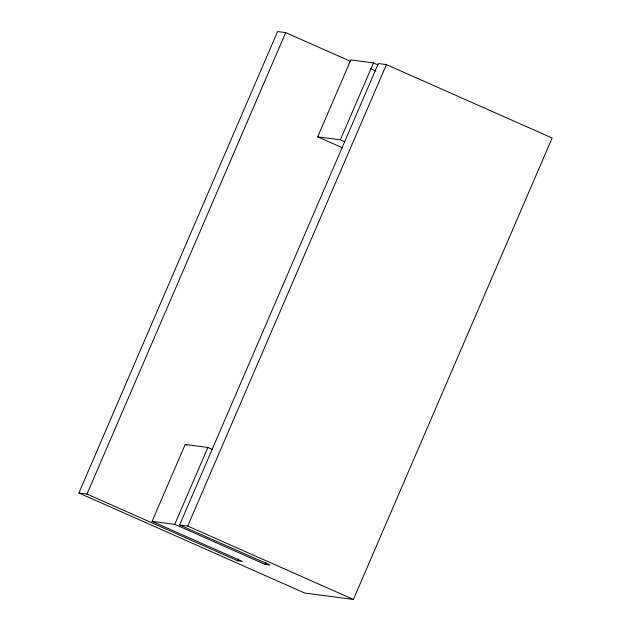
<?xml version="1.0" encoding="UTF-8"?>
<svg xmlns="http://www.w3.org/2000/svg" width="631" height="631" viewBox="0 0 631 631"><rect width="100%" height="100%" fill="white"/><g stroke="black" fill="none" stroke-linecap="round" stroke-linejoin="round"><path stroke-width="0.95" d="M212.347 449.43L207.867 447.45L185.198 444.476L152.079 521.38L174.748 524.353L265.13 564.39L269.989 565.029L179.606 524.992L378.332 63.55L386.432 64.614L552.133 138.008L353.407 599.45L304.82 593.077L78.867 492.992L277.593 31.55L285.693 32.615L350.252 61.207M78.867 492.992L86.968 494.049L285.693 32.615M342.743 147.946L317.685 136.848L350.804 59.937L373.473 62.911L377.953 64.898M174.748 524.353L207.867 447.45M317.685 136.848L340.354 139.822L373.473 62.911M179.606 524.992L187.707 526.049L386.432 64.614M86.968 494.049L237.603 560.778L238.384 558.971M265.13 564.39L265.911 562.576M237.603 560.778L242.462 561.416L152.079 521.38M370.492 68.661L375.863 71.035M340.354 139.822L344.826 141.801M185.198 444.476L186.989 445.265M187.707 526.049L353.407 599.45"/></g></svg>
